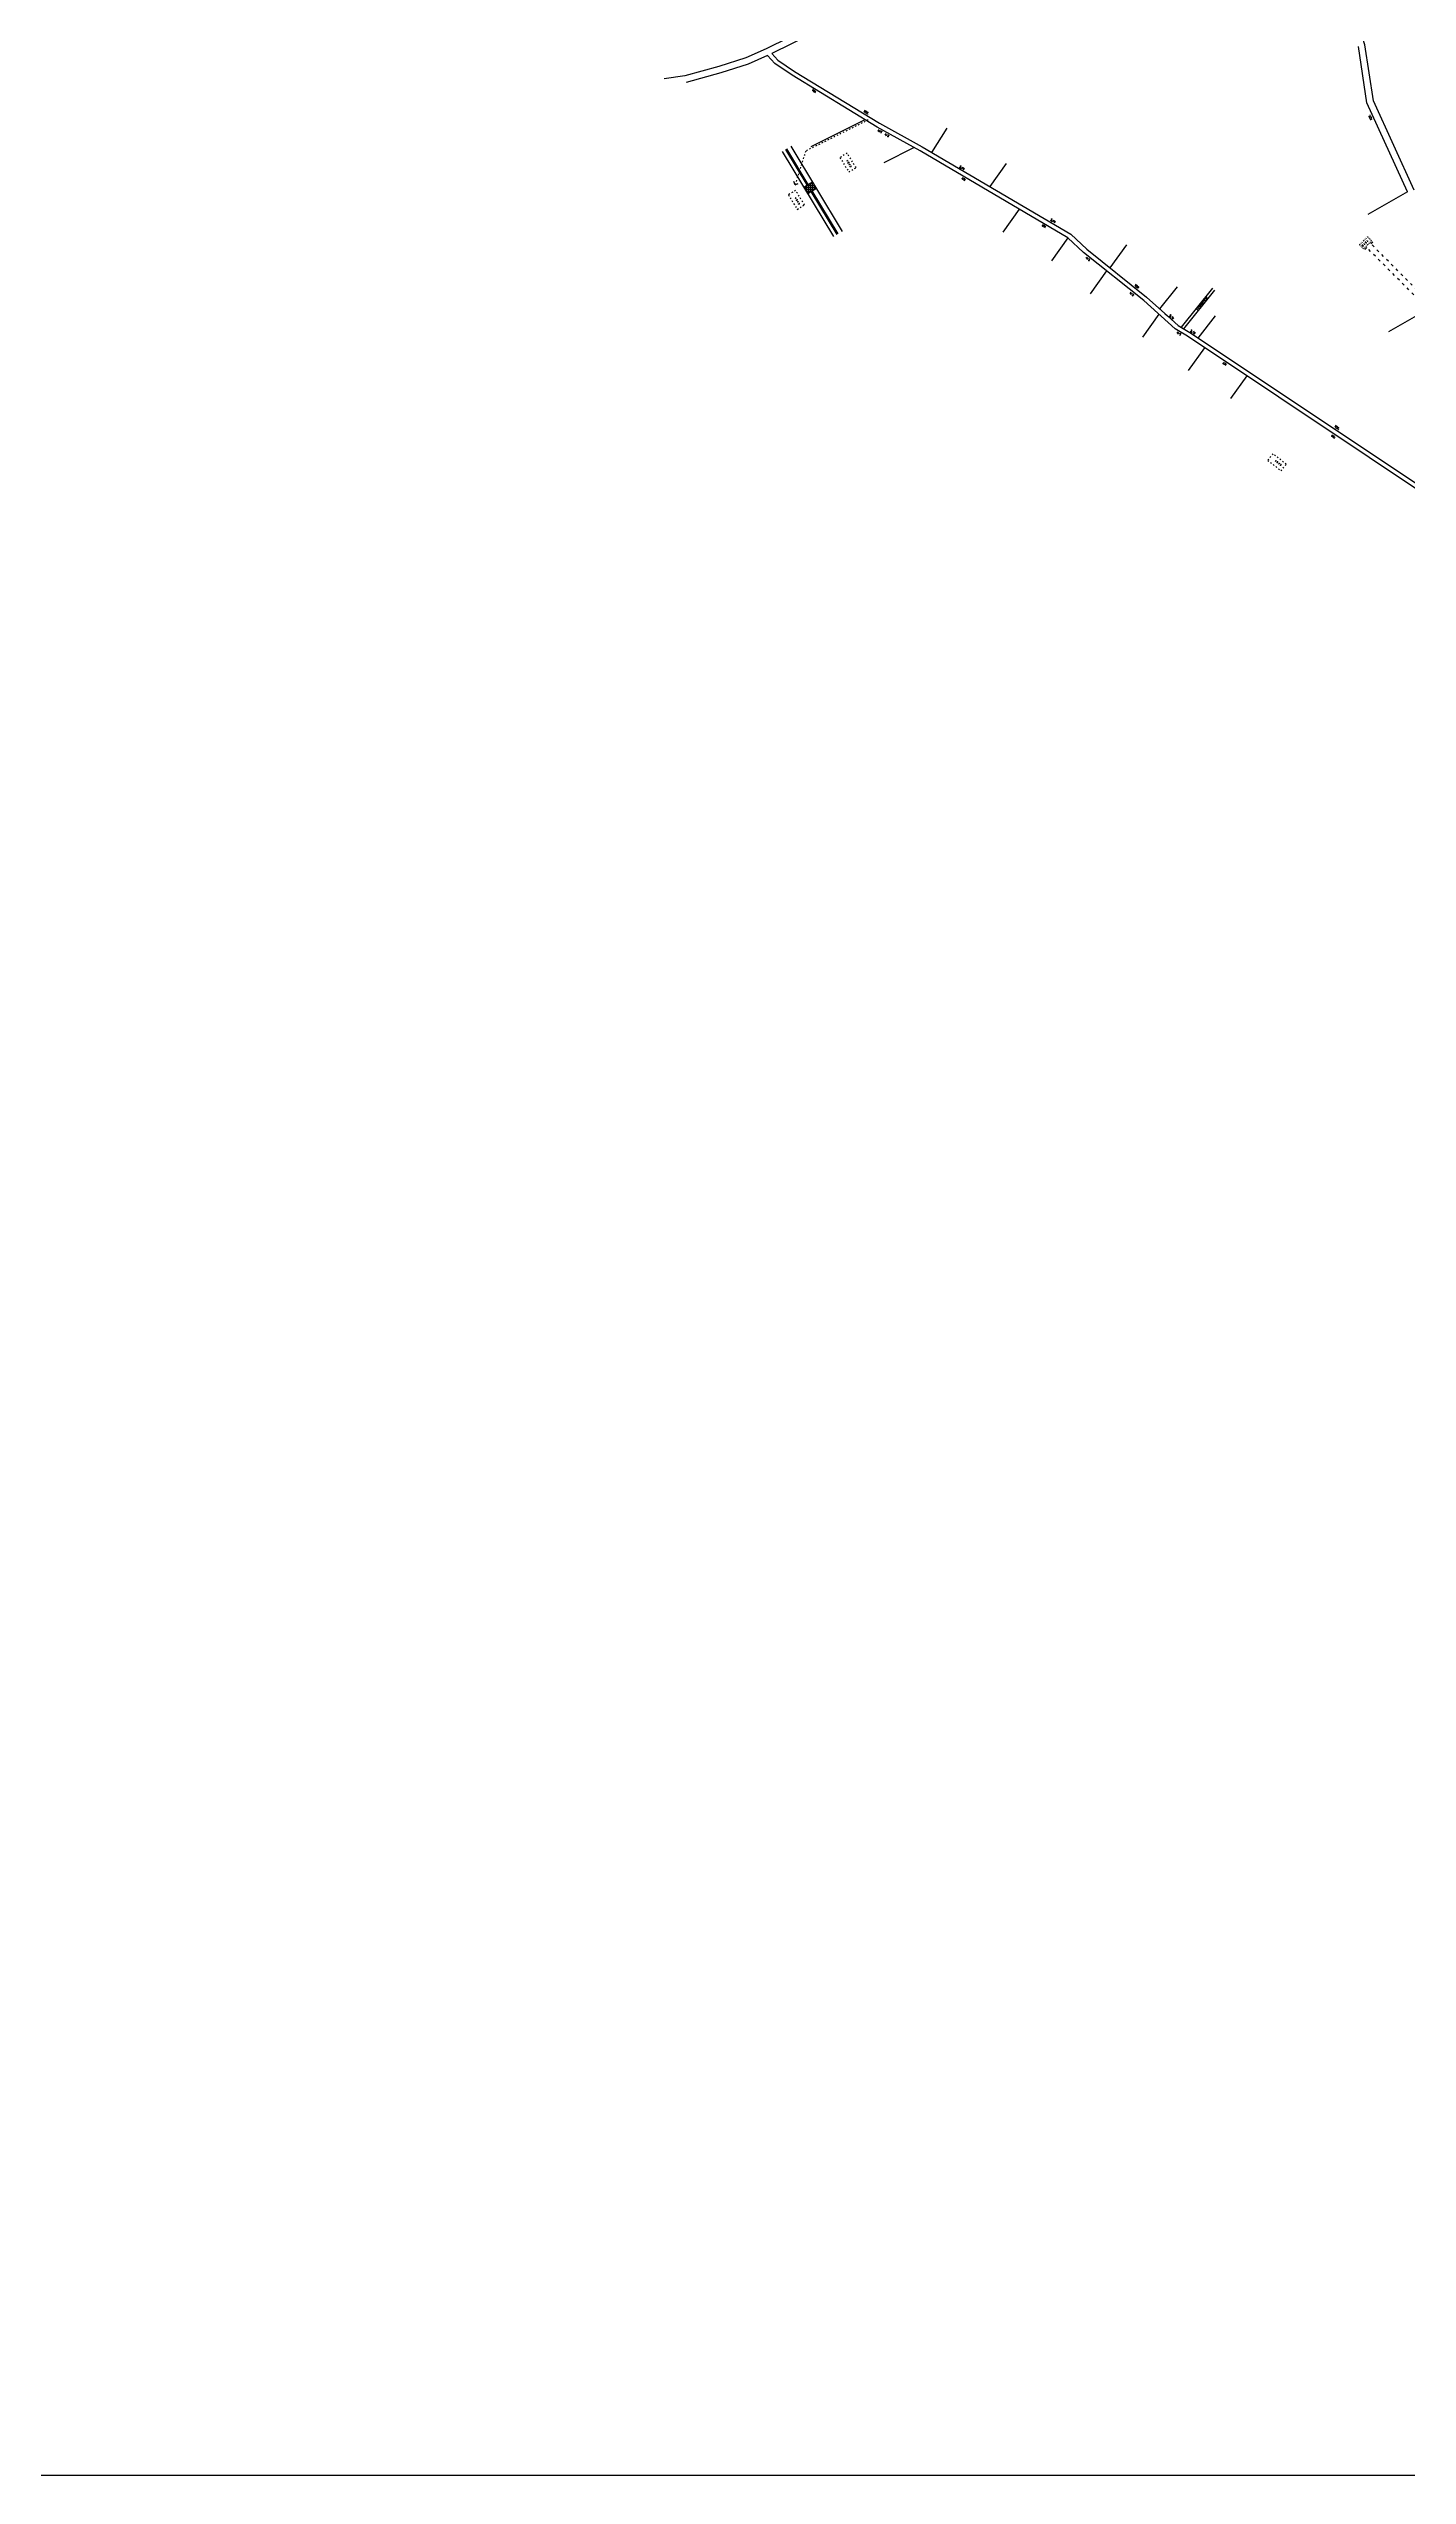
# Model space of a CAD drawing. Extents: x 714896 to 749292, y 8417558 to 8447149.
# Drawn here: x 741242 to 743645, y 8417558 to 8421851 of the extents above; entities that cross this region are included whole.
import ezdxf

# ---------------------------------------------------------------- set-up
doc = ezdxf.new("R2010")
doc.units = 0
doc.header["$MEASUREMENT"] = 0
doc.linetypes.add('ACAD_ISO03W100', pattern=[30, 12, -18])
doc.layers.get('0').update_dxf_attribs({"linetype": 'CONTINUOUS'})
for name, color, linetype in [('LOTE', 7, 'CONTINUOUS'), ('NUM-PORTA', 7, 'CONTINUOUS'), ('QUADRA', 6, 'CONTINUOUS'), ('REFERENCIA', 7, 'CONTINUOUS'), ('TEXTO', 7, 'CONTINUOUS')]:
    doc.layers.add(name, color=color, linetype=linetype)
doc.styles.add('ROMANS3-5', font='romans.shx', dxfattribs={"height": 3.5})
doc.linetypes.add('GR-BA-CERCA', pattern='A,1.27,-0.51,["X",STANDARD,S=0.254,R=0,X=-0.254,Y=-0.127],-0.254', length=2.034)

msp = doc.modelspace()

# ---------------------------------------------------------------- hatches: boundary and pattern name
at = {"layer": 'REFERENCIA'}
h = msp.add_hatch(dxfattribs=at)
h.set_pattern_fill('ANGLE', color=0, scale=0.5, style=0)
h.set_pattern_definition([(0, (0, 0), (0, 3.4925), [2.54, -0.9525]), (90, (0, 0), (-3.4925, 2e-16), [2.54, -0.9525])])
h.paths.add_polyline_path([(742577.5, 8421605.7), (742584.2, 8421594.5), (742599.9, 8421603.4), (742592.8, 8421615.1)])

# ---------------------------------------------------------------- linework, layer by layer
msp.add_lwpolyline([(714896.5, 8447149), (749291.6, 8447149), (749291.6, 8417557.8), (714896.5, 8417557.8)], close=True)
at = {"layer": 'LOTE', "linetype": 'ACAD_ISO03W100', "ltscale": 0.2}
msp.add_lwpolyline([(742691.4, 8421724.4), (742580.7, 8421669.2), (742562, 8421609.5)], dxfattribs=at)
at = {"layer": 'LOTE', "linetype": 'GR-BA-CERCA', "ltscale": 10}
msp.add_lwpolyline([(742685.4, 8421724.8), (742589.5, 8421676.5)], dxfattribs=at)
at = {"layer": 'LOTE'}
for points in [[(742804, 8421666.5), (742830.9, 8421710)], [(742935.2, 8421647.1), (742906.2, 8421606.4)], [(743645.2, 8421596.9), (743575.2, 8421556.9)], [(742958.4, 8421566.4), (742929.4, 8421525.7)], [(743044.6, 8421515.8), (743015.6, 8421475.1)], [(743147.9, 8421503.7), (743118.8, 8421463)], [(743113, 8421457.3), (743084, 8421416.6)], [(743205.5, 8421380.9), (743176.5, 8421340.2)], [(743681.6, 8421389.7), (743611.6, 8421349.7)], [(743286, 8421321.5), (743257.4, 8421281.4)], [(743360.9, 8421271.6), (743332.3, 8421231.5)]]:
    msp.add_lwpolyline(points, dxfattribs=at)
at = {"layer": 'LOTE', "color": 7, "linetype": 'ACAD_ISO03W100', "ltscale": 0.2}
for points in [[(742669.8, 8421640), (742654.1, 8421665.6), (742641.3, 8421657.8), (742657, 8421632.2), (742669.8, 8421640)], [(742578.5, 8421574.1), (742562.8, 8421599.6), (742550, 8421591.8), (742565.7, 8421566.2), (742578.5, 8421574.1)], [(743430.7, 8421115.6), (743407, 8421134), (743397.8, 8421122.2), (743421.4, 8421103.7), (743430.7, 8421115.6)]]:
    msp.add_lwpolyline(points, close=True, dxfattribs=at)
at = {"layer": 'LOTE', "ltscale": 10}
for points in [[(742772.4, 8421675.5), (742718.8, 8421648.5)], [(742562, 8421609.5), (742559.5, 8421615.2)], [(742562, 8421609.5), (742567.3, 8421611.8)]]:
    msp.add_lwpolyline(points, dxfattribs=at)
at = {"layer": 'LOTE', "linetype": 'ACAD_ISO03W100', "ltscale": 0.1}
msp.add_lwpolyline([(743560.4, 8421503.5), (743567.5, 8421510.6), (743574.6, 8421517.7), (743578.1, 8421514.1), (743581.6, 8421510.6), (743574.6, 8421503.5), (743567.5, 8421496.5), (743560.4, 8421503.5)], dxfattribs=at)
at = {"layer": 'LOTE', "linetype": 'ACAD_ISO03W100', "ltscale": 0.4}
for points in [[(743681.6, 8421389.7), (743573.1, 8421498.5), (743566, 8421491.4)], [(743662.1, 8421423.3), (743580.2, 8421505.5), (743587.2, 8421512.6)]]:
    msp.add_lwpolyline(points, dxfattribs=at)
at = {"layer": 'LOTE', "ltscale": 0.2}
for points in [[(743207.2, 8421390), (743238.5, 8421429)], [(743245.2, 8421357.5), (743300.7, 8421426.5)], [(743249.5, 8421354.9), (743304.6, 8421423.4)], [(743275.1, 8421338.4), (743305.7, 8421378.1)]]:
    msp.add_lwpolyline(points, dxfattribs=at)
at = {"layer": 'QUADRA', "color": 6}
for points in [[(743676.1, 8422494.2), (743600.5, 8422403.9), (743512.2, 8422342.1), (743427.8, 8422309.3), (743081.3, 8422138.1), (742944.3, 8422064.1), (742510.5, 8421850.2), (742474.7, 8421834.3), (742427.2, 8421819), (742366.8, 8421802.6), (742330.2, 8421797)], [(743656.9, 8421600.1), (743584.9, 8421758.2), (743569.9, 8421856.9), (743558.9, 8421891), (743543.8, 8421951.1), (743526, 8422013.6), (743526, 8422159.7), (743526, 8422165), (743525.2, 8422171.2), (743524.3, 8422175.8), (743523.2, 8422179.5), (743521.6, 8422183.8), (743519.3, 8422188.6), (743516.4, 8422193.5), (743513, 8422198.1), (743434.5, 8422299.1), (743513.1, 8422329.6), (743521.9, 8422334.2), (743608.7, 8422395), (743686.5, 8422487.9)], [(742949.8, 8422053.4), (742520.6, 8421841.8), (742531.6, 8421830.1), (742561.2, 8421810.3), (742711.1, 8421718.4), (742786.9, 8421676.5), (743049.4, 8421522.2), (743077.7, 8421495.9), (743183.5, 8421411.1), (743216, 8421382.1), (743220.5, 8421378.1), (743239.7, 8421361), (743260.1, 8421348.4), (743737.1, 8421030.4)], [(743967.2, 8421021.4), (743967.2, 8421021.4), (743868.9, 8421109.9), (743824.1, 8421144.6), (743793.2, 8421091.6), (743738.9, 8421019.6), (743255.9, 8421341.6), (743234.3, 8421355), (743178.5, 8421404.9), (743072.3, 8421490.1), (743044.6, 8421515.8), (742783.1, 8421669.5), (742706.9, 8421711.6), (742556.8, 8421803.7), (742526.4, 8421823.9), (742513, 8421838.2), (742479, 8421823.1), (742430.6, 8421807.5), (742369.3, 8421790.8)], [(743645.2, 8421596.9), (743573.3, 8421754.7), (743558.2, 8421854.2)]]:
    msp.add_lwpolyline(points, dxfattribs=at)
at = {"layer": 'REFERENCIA', "color": 0}
for points in [[(742630.4, 8421518), (742539.4, 8421668.7)], [(742645.8, 8421527.3), (742554.8, 8421678)], [(742577.5, 8421605.7), (742592.8, 8421615.1)], [(742584.2, 8421594.5), (742599.9, 8421603.4)]]:
    msp.add_lwpolyline(points, dxfattribs=at)
at = {"layer": 'REFERENCIA', "color": 120}
for points in [[(742583.4, 8421609.3), (742545.4, 8421672.3)], [(742584.3, 8421609.8), (742546.3, 8421672.8)], [(742585.2, 8421610.4), (742547.1, 8421673.3)], [(742636.4, 8421521.7), (742590.3, 8421598)], [(742637.2, 8421522.2), (742591.2, 8421598.5)], [(742638.1, 8421522.7), (742592, 8421599)]]:
    msp.add_lwpolyline(points, dxfattribs=at)

# ---------------------------------------------------------------- texts
at = {"layer": 'NUM-PORTA', "style": 'ROMANS3-5'}
for rotation, p in [(149.2056, (742716.3, 8421703.4)), (149.2056, (742728.7, 8421696.5)), (138.2501, (743084.1, 8421476.7)), (138.2501, (743161.5, 8421414.6)), (145.7703, (743245.2, 8421345.4))]:
    msp.add_text('S/N', height=3, rotation=rotation, dxfattribs=at).set_placement(p)
at = {"layer": 'NUM-PORTA', "color": 7, "style": 'ROMANS3-5'}
for rotation, p in [(329.2458, (742852.2, 8421640.5)), (329.2458, (743013.1, 8421546.8)), (316.9218, (743223.1, 8421378)), (326.713, (743260.4, 8421350.6))]:
    msp.add_text('S/N', height=3.5, rotation=rotation, dxfattribs=at).set_placement(p)
at = {"layer": 'TEXTO', "style": 'ROMANS3-5'}
for s, height, rotation, p in [('TER.', 3, 144.7512, (742599.7, 8421774.7)), ('C A S A ', 2.5, 121.5257, (742661.8, 8421641.9)), ('TER.', 3, 147.4322, (742864.1, 8421619.1)), ('C A S A ', 2.5, 121.5257, (742570.5, 8421575.9)), ('TER.', 3, 148.0788, (743006.1, 8421535.9)), ('C A S A', 2.5, 44.9824, (743566.1, 8421500.4)), ('TER.', 3, 145.7703, (743325.7, 8421292.2)), ('TER.', 3, 143.5797, (743517.7, 8421163.4)), ('C A S A ', 2.5, 142.0489, (743422.5, 8421114.5))]:
    msp.add_text(s, height=height, rotation=rotation, dxfattribs=at).set_placement(p)
at = {"layer": 'TEXTO', "color": 7, "style": 'ROMANS3-5'}
for s, height, rotation, p in [('TER.', 3.5, 329.2458, (742682.7, 8421738.8)), ('TER.', 3.5, 117.4582, (743583.1, 8421725.3)), ('TER.', 3.5, 319.5792, (743161.8, 8421431.3)), ('CORREDOR', 4, 50.911, (743274.6, 8421386.9)), ('TER.', 3.5, 326.713, (743515.5, 8421181.4))]:
    msp.add_text(s, height=height, rotation=rotation, dxfattribs=at).set_placement(p)

doc.saveas('drawing.dxf')
